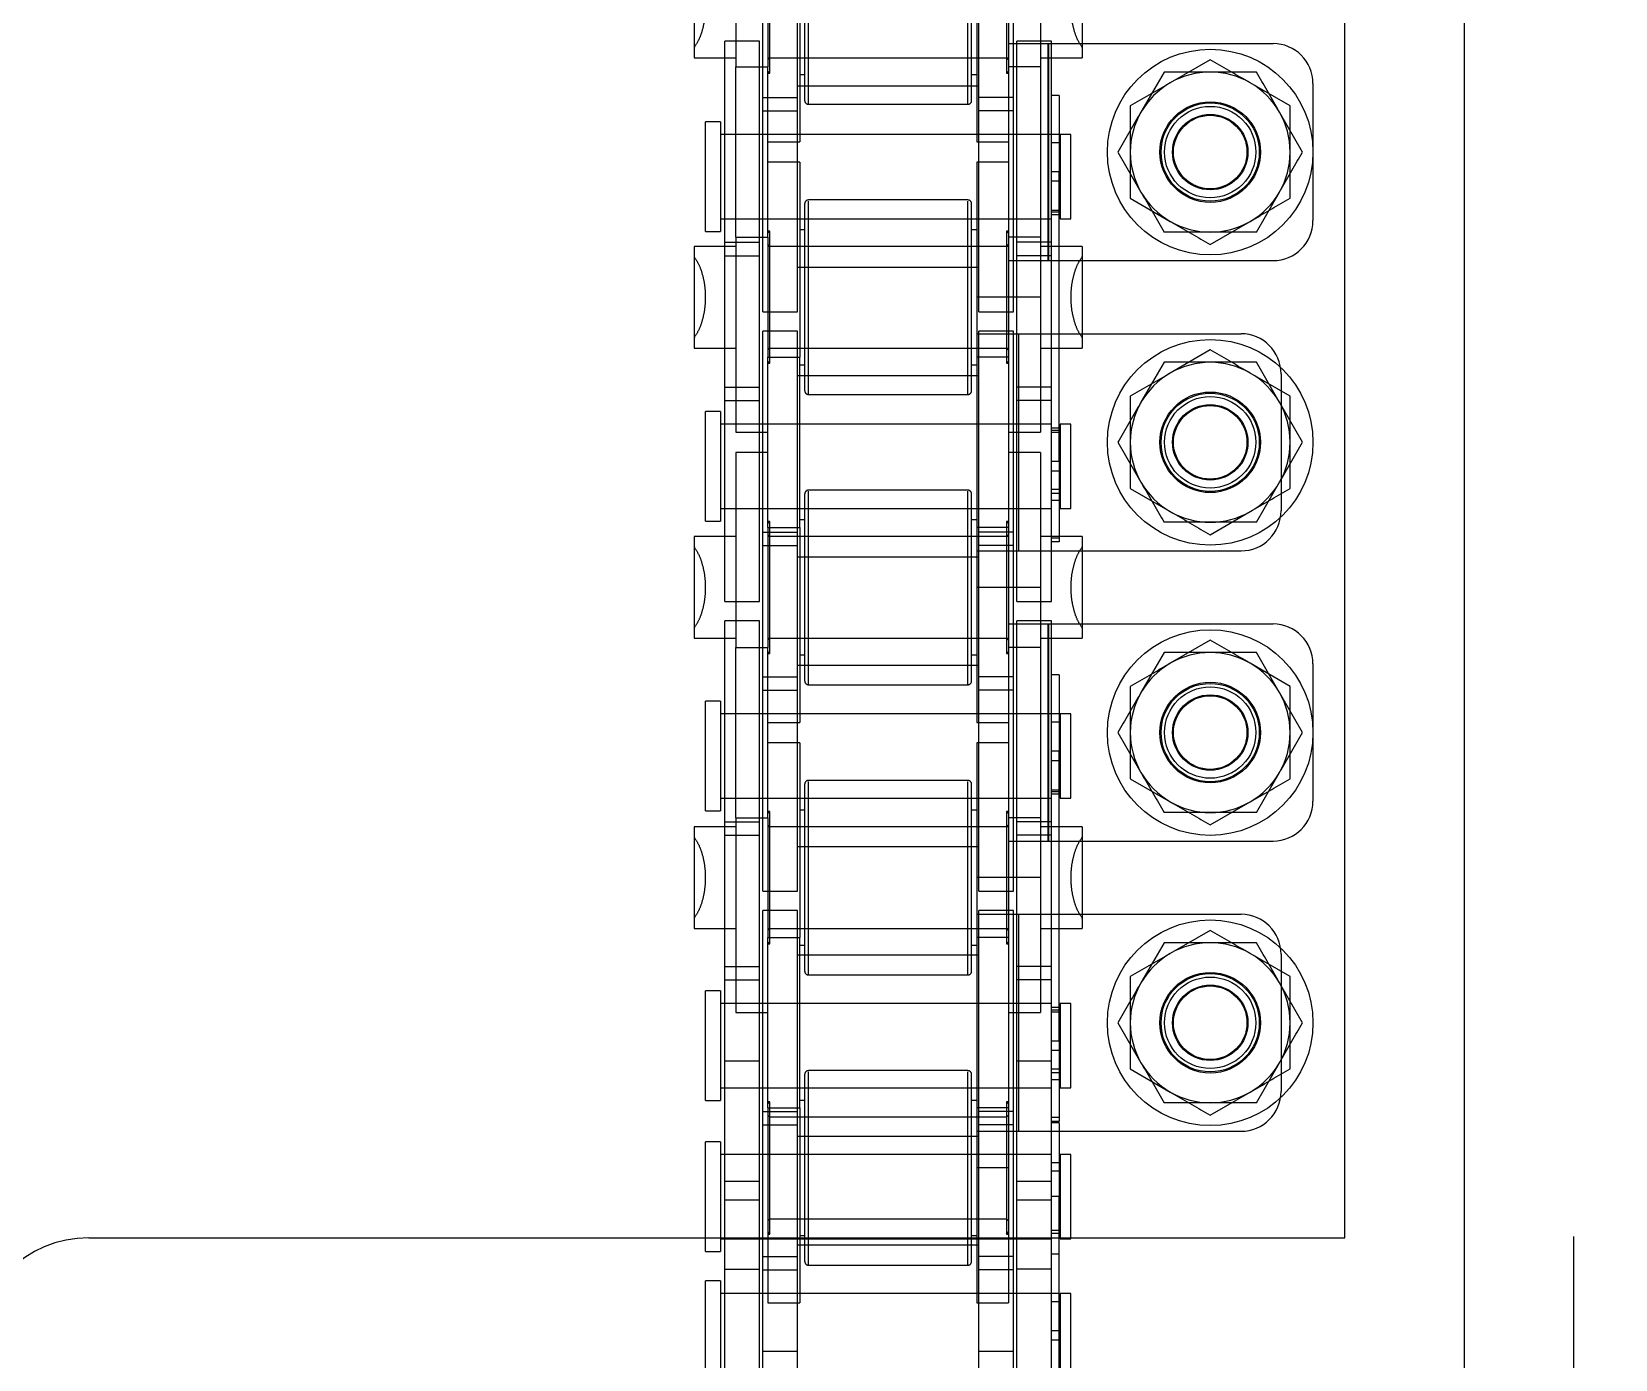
# Model space of a CAD drawing. Header units: metres. Extents: x 0 to 63075, y 0 to 44550.
# Drawn here: x 14112 to 14181.3, y 31046.9 to 31105 of the extents above; entities that cross this region are included whole.
import ezdxf

# ---------------------------------------------------------------- set-up
doc = ezdxf.new("R2010")
doc.units = ezdxf.units.M
doc.header["$LTSCALE"] = 75
doc.linetypes.add('HIDDEN2', pattern=[4.7625, 3.175, -1.5875])
for name, color, linetype in [('SDM', 7, 'Continuous'), ('SL1', 8, 'Continuous'), ('SL4', 4, 'Continuous'), ('ST1', 7, 'HIDDEN2')]:
    doc.layers.add(name, color=color, linetype=linetype)

# ---------------------------------------------------------------- blocks, each defined once
blk = doc.blocks.new('A$C52ce5e24')
at = {"layer": 'SL1'}
for radius, start, end in [(1221.5, 124.209852, 67.294357), (1158, 126.374154, 69.370009), (1150, 126.668292, 69.219881)]:
    blk.add_arc((6551.95, 10099.982), radius, start, end, dxfattribs=at)
blk = doc.blocks.new('A$Cb6dca9d5')
at = {"layer": 'SL4'}
blk.add_line((328.24, 3669.713), (328.24, 4459.475), dxfattribs=at)
at = {"layer": 'ST1'}
for p, q in [((333.003, 4669.713), (333.003, 3669.713)), ((328.24, 3669.713), (328.24, 4459.475)), ((323, 4312.468), (323, 4420.188)), ((296.325, 4372.233), (296.325, 4363.706)), ((299.35, 4362.227), (299.35, 4370.427)), ((299.505, 4362.073), (299.505, 4370.535)), ((306.495, 4362.073), (306.495, 4370.535)), ((306.65, 4362.227), (306.65, 4370.427)), ((297.725, 4368.949), (297.725, 4363.706)), ((297.814, 4363.435), (297.814, 4369.22)), ((299.125, 4368.949), (299.125, 4360.423)), ((308.186, 4369.22), (308.186, 4363.435)), ((297.515, 4362.369), (297.515, 4368.708)), ((299.035, 4362.369), (299.035, 4368.708)), ((306.965, 4362.369), (306.965, 4368.708)), ((308.485, 4362.369), (308.485, 4368.708)), ((294.5, 4368.108), (294.5, 4364.548)), ((311.5, 4368.108), (311.5, 4364.548)), ((306.875, 4366.328), (306.875, 4360.423)), ((308.275, 4366.328), (308.275, 4364.728)), ((309.675, 4366.328), (309.675, 4364.728)), ((295.843, 4356.03), (295.843, 4364.827)), ((297.363, 4364.827), (295.843, 4364.827)), ((297.363, 4356.03), (297.363, 4364.827)), ((308.637, 4356.03), (308.637, 4364.827)), ((310.157, 4364.827), (308.637, 4364.827)), ((310.157, 4356.03), (310.157, 4364.827)), ((294.5, 4364.548), (294.5, 4364.103)), ((294.5, 4364.103), (296.325, 4364.103)), ((297.725, 4364.103), (308.275, 4364.103)), ((297.725, 4364.014), (297.814, 4364.103)), ((297.814, 4364.103), (308.186, 4364.103)), ((308.186, 4364.103), (308.275, 4364.014)), ((308.275, 4364.728), (308.275, 4355.228)), ((308.275, 4364.728), (310.025, 4364.728)), ((309.675, 4364.728), (309.675, 4355.228)), ((309.675, 4364.103), (311.5, 4364.103)), ((309.988, 4364.728), (309.988, 4355.228)), ((310.025, 4364.728), (310.025, 4355.228)), ((310.025, 4364.728), (319.85, 4364.728)), ((311.5, 4364.548), (311.5, 4364.103)), ((296.325, 4363.706), (297.725, 4363.706)), ((296.325, 4363.706), (297.725, 4363.706)), ((296.325, 4356.249), (296.325, 4363.706)), ((297.725, 4356.249), (297.725, 4363.706)), ((297.725, 4363.524), (297.814, 4363.435)), ((297.725, 4363.435), (297.814, 4363.435)), ((299.125, 4363.373), (299.35, 4363.373)), ((306.65, 4363.373), (306.875, 4363.373)), ((308.186, 4363.435), (308.275, 4363.524)), ((308.186, 4363.435), (308.275, 4363.435)), ((309.675, 4363.706), (308.275, 4363.706)), ((315.079, 4363.478), (314.069, 4361.728)), ((317.1, 4364.019), (315.35, 4363.009)), ((306.965, 4362.867), (299.035, 4362.867)), ((320.6, 4361.998), (318.85, 4363.009)), ((321.6, 4362.978), (321.6, 4356.978)), ((297.515, 4362.369), (299.035, 4362.369)), ((297.515, 4352.987), (297.515, 4362.369)), ((299.035, 4352.987), (299.035, 4362.369)), ((299.505, 4362.073), (306.495, 4362.073)), ((308.485, 4362.369), (306.965, 4362.369)), ((306.965, 4352.987), (306.965, 4362.369)), ((308.485, 4352.987), (308.485, 4362.369)), ((310.489, 4362.459), (310.157, 4362.459)), ((310.489, 4362.459), (310.489, 4359.115)), ((295, 4356.509), (295, 4361.306)), ((295.659, 4361.306), (295, 4361.306)), ((295.659, 4361.306), (295.659, 4356.513)), ((297.515, 4361.785), (299.035, 4361.785)), ((308.485, 4361.785), (306.965, 4361.785)), ((321.141, 4359.978), (320.131, 4361.728)), ((310.157, 4360.752), (295.659, 4360.752)), ((297.363, 4360.752), (295.843, 4360.752)), ((299.035, 4360.752), (297.515, 4360.752)), ((306.965, 4360.752), (299.035, 4360.752)), ((308.485, 4360.752), (306.965, 4360.752)), ((310.489, 4360.752), (308.637, 4360.752)), ((310.526, 4360.752), (310.526, 4357.062)), ((311, 4360.752), (310.526, 4360.752)), ((311, 4357.062), (311, 4360.752)), ((297.725, 4360.423), (299.125, 4360.423)), ((306.875, 4360.423), (308.275, 4360.423)), ((310.526, 4360.383), (310.157, 4360.383)), ((313.059, 4359.978), (314.069, 4358.228)), ((299.125, 4359.533), (297.725, 4359.533)), ((299.125, 4359.533), (299.125, 4351.006)), ((306.875, 4359.533), (306.875, 4353.628)), ((308.275, 4359.533), (306.875, 4359.533)), ((310.489, 4359.115), (310.157, 4359.115)), ((310.489, 4358.699), (310.157, 4358.699)), ((310.489, 4346.437), (310.489, 4359.115)), ((306.495, 4357.883), (299.505, 4357.883)), ((299.505, 4349.373), (299.505, 4357.835)), ((306.495, 4349.373), (306.495, 4357.835)), ((313.6, 4357.957), (315.35, 4356.946)), ((319.121, 4356.478), (320.131, 4358.228)), ((299.35, 4349.528), (299.35, 4357.727)), ((306.65, 4349.528), (306.65, 4357.727)), ((310.157, 4357.431), (310.526, 4357.431)), ((310.489, 4357.343), (310.157, 4357.343)), ((310.489, 4357.239), (310.157, 4357.239)), ((295, 4356.509), (295.659, 4356.509)), ((295.659, 4357.062), (310.157, 4357.062)), ((295.659, 4356.513), (295.659, 4356.509)), ((295.843, 4357.062), (297.363, 4357.062)), ((297.515, 4357.062), (299.035, 4357.062)), ((297.814, 4356.52), (297.725, 4356.431)), ((297.814, 4356.52), (297.725, 4356.52)), ((297.814, 4350.735), (297.814, 4356.52)), ((299.035, 4357.062), (306.965, 4357.062)), ((299.35, 4356.582), (299.125, 4356.582)), ((306.875, 4356.582), (306.65, 4356.582)), ((306.965, 4357.062), (308.485, 4357.062)), ((308.186, 4356.52), (308.186, 4350.735)), ((308.275, 4356.431), (308.186, 4356.52)), ((308.275, 4356.52), (308.186, 4356.52)), ((308.637, 4357.062), (310.157, 4357.062)), ((310.526, 4357.062), (311, 4357.062)), ((317.1, 4355.936), (318.85, 4356.946)), ((294.5, 4355.853), (294.5, 4355.408)), ((296.325, 4355.853), (294.5, 4355.853)), ((295.843, 4356.03), (297.363, 4356.03)), ((295.843, 4349.691), (295.843, 4356.03)), ((296.325, 4356.249), (297.725, 4356.249)), ((296.325, 4356.249), (297.725, 4356.249)), ((296.325, 4356.249), (296.325, 4347.723)), ((297.363, 4349.691), (297.363, 4356.03)), ((297.725, 4356.249), (297.725, 4351.006)), ((297.814, 4355.853), (297.725, 4355.942)), ((308.275, 4355.853), (297.725, 4355.853)), ((308.186, 4355.853), (297.814, 4355.853)), ((308.275, 4355.942), (308.186, 4355.853)), ((309.675, 4356.249), (308.275, 4356.249)), ((310.157, 4356.03), (308.637, 4356.03)), ((308.637, 4349.691), (308.637, 4356.03)), ((311.5, 4355.853), (309.675, 4355.853)), ((310.157, 4349.691), (310.157, 4356.03)), ((311.5, 4355.853), (311.5, 4355.408)), ((294.5, 4355.408), (294.5, 4351.848)), ((295.843, 4355.445), (297.363, 4355.445)), ((308.275, 4355.228), (310.025, 4355.228)), ((308.275, 4355.228), (308.275, 4353.628)), ((310.157, 4355.445), (308.637, 4355.445)), ((309.675, 4355.228), (309.675, 4353.628)), ((310.025, 4355.228), (319.85, 4355.228)), ((311.5, 4355.408), (311.5, 4351.848)), ((299.035, 4354.947), (306.965, 4354.947)), ((297.515, 4352.987), (299.035, 4352.987)), ((308.275, 4353.628), (306.875, 4353.628)), ((306.875, 4353.628), (306.875, 4352.028)), ((306.965, 4352.987), (308.485, 4352.987)), ((309.675, 4353.628), (308.275, 4353.628)), ((308.275, 4353.628), (308.275, 4352.028)), ((309.675, 4353.628), (309.675, 4347.723)), ((294.5, 4351.848), (294.5, 4351.403)), ((297.515, 4343.351), (297.515, 4352.149)), ((299.035, 4352.149), (297.515, 4352.149)), ((299.035, 4343.351), (299.035, 4352.149)), ((306.875, 4352.028), (306.875, 4342.528)), ((306.875, 4352.028), (308.625, 4352.028)), ((306.965, 4343.351), (306.965, 4352.149)), ((308.485, 4352.149), (306.965, 4352.149)), ((308.275, 4352.028), (308.275, 4342.528)), ((308.485, 4343.351), (308.485, 4352.149)), ((308.625, 4352.028), (308.625, 4342.528)), ((308.625, 4352.028), (318.45, 4352.028)), ((308.713, 4352.028), (308.713, 4342.528)), ((311.5, 4351.848), (311.5, 4351.403)), ((294.5, 4351.403), (296.325, 4351.403)), ((297.725, 4351.403), (308.275, 4351.403)), ((297.725, 4351.314), (297.814, 4351.403)), ((297.725, 4351.006), (299.125, 4351.006)), ((297.725, 4351.006), (299.125, 4351.006)), ((297.725, 4343.549), (297.725, 4351.006)), ((297.814, 4351.403), (308.186, 4351.403)), ((299.125, 4343.549), (299.125, 4351.006)), ((308.275, 4351.006), (306.875, 4351.006)), ((308.186, 4351.403), (308.275, 4351.314)), ((309.675, 4351.403), (311.5, 4351.403)), ((317.1, 4351.319), (315.35, 4350.309)), ((297.725, 4350.824), (297.814, 4350.735)), ((297.725, 4350.735), (297.814, 4350.735)), ((299.125, 4350.673), (299.35, 4350.673)), ((306.65, 4350.673), (306.875, 4350.673)), ((308.186, 4350.735), (308.275, 4350.824)), ((308.186, 4350.735), (308.275, 4350.735)), ((315.079, 4350.778), (314.069, 4349.028)), ((320.6, 4349.298), (318.85, 4350.309)), ((320.2, 4350.278), (320.2, 4344.278)), ((295.843, 4349.691), (297.363, 4349.691)), ((295.843, 4340.309), (295.843, 4349.691)), ((297.363, 4340.309), (297.363, 4349.691)), ((306.965, 4350.189), (299.035, 4350.189)), ((310.157, 4349.691), (308.637, 4349.691)), ((308.637, 4340.309), (308.637, 4349.691)), ((310.157, 4340.309), (310.157, 4349.691)), ((295.843, 4349.106), (297.363, 4349.106)), ((299.505, 4349.373), (306.495, 4349.373)), ((310.157, 4349.106), (308.637, 4349.106)), ((321.141, 4347.278), (320.131, 4349.028)), ((295, 4343.83), (295, 4348.627)), ((295.659, 4348.627), (295, 4348.627)), ((295.659, 4348.627), (295.659, 4343.834)), ((310.157, 4348.074), (295.659, 4348.074)), ((297.363, 4348.074), (295.843, 4348.074)), ((296.325, 4347.723), (297.725, 4347.723)), ((299.035, 4348.074), (297.515, 4348.074)), ((306.965, 4348.074), (299.035, 4348.074)), ((308.485, 4348.074), (306.965, 4348.074)), ((308.275, 4347.723), (309.675, 4347.723)), ((310.157, 4348.074), (308.637, 4348.074)), ((310.489, 4347.897), (310.157, 4347.897)), ((310.489, 4347.793), (310.157, 4347.793)), ((310.526, 4347.705), (310.157, 4347.705)), ((310.526, 4348.074), (310.526, 4344.384)), ((311, 4348.074), (310.526, 4348.074)), ((311, 4344.384), (311, 4348.074)), ((296.325, 4346.833), (296.325, 4338.306)), ((297.725, 4346.833), (296.325, 4346.833)), ((309.675, 4346.833), (308.275, 4346.833)), ((309.675, 4346.833), (309.675, 4340.928)), ((313.059, 4347.278), (314.069, 4345.528)), ((310.489, 4346.437), (310.157, 4346.437)), ((310.489, 4346.437), (310.489, 4343.09)), ((310.489, 4346.021), (310.157, 4346.021)), ((319.121, 4343.778), (320.131, 4345.528)), ((299.35, 4336.827), (299.35, 4345.027)), ((306.495, 4345.183), (299.505, 4345.183)), ((299.505, 4336.673), (299.505, 4345.135)), ((306.495, 4336.673), (306.495, 4345.135)), ((306.65, 4336.827), (306.65, 4345.027)), ((310.489, 4345.21), (310.157, 4345.21)), ((310.489, 4345.037), (310.157, 4345.037)), ((310.157, 4344.753), (310.526, 4344.753)), ((313.6, 4345.257), (315.35, 4344.246)), ((295.659, 4344.384), (310.157, 4344.384)), ((295.843, 4344.384), (297.363, 4344.384)), ((297.515, 4344.384), (299.035, 4344.384)), ((299.035, 4344.384), (306.965, 4344.384)), ((306.965, 4344.384), (308.485, 4344.384)), ((308.637, 4344.384), (310.157, 4344.384)), ((310.526, 4344.384), (311, 4344.384)), ((317.1, 4343.236), (318.85, 4344.246)), ((295, 4343.83), (295.659, 4343.83)), ((295.659, 4343.834), (295.659, 4343.83)), ((297.515, 4343.351), (299.035, 4343.351)), ((297.515, 4337.012), (297.515, 4343.351)), ((297.814, 4343.82), (297.725, 4343.82)), ((297.814, 4343.82), (297.725, 4343.731)), ((297.725, 4343.549), (297.725, 4338.306)), ((297.725, 4343.549), (299.125, 4343.549)), ((297.725, 4343.549), (299.125, 4343.549)), ((297.725, 4343.549), (297.725, 4338.306)), ((297.814, 4338.035), (297.814, 4343.82)), ((299.035, 4337.012), (299.035, 4343.351)), ((299.35, 4343.882), (299.125, 4343.882)), ((299.125, 4343.549), (299.125, 4335.023)), ((306.875, 4343.882), (306.65, 4343.882)), ((308.275, 4343.549), (306.875, 4343.549)), ((308.485, 4343.351), (306.965, 4343.351)), ((306.965, 4337.012), (306.965, 4343.351)), ((308.186, 4343.82), (308.186, 4338.035)), ((308.275, 4343.82), (308.186, 4343.82)), ((308.275, 4343.731), (308.186, 4343.82)), ((308.485, 4337.012), (308.485, 4343.351)), ((294.5, 4343.153), (294.5, 4342.708)), ((296.325, 4343.153), (294.5, 4343.153)), ((294.5, 4342.708), (294.5, 4339.148)), ((297.515, 4342.767), (299.035, 4342.767)), ((297.814, 4343.153), (297.725, 4343.242)), ((308.275, 4343.153), (297.725, 4343.153)), ((308.186, 4343.153), (297.814, 4343.153)), ((308.485, 4342.767), (306.965, 4342.767)), ((308.275, 4343.242), (308.186, 4343.153)), ((311.5, 4343.153), (309.675, 4343.153)), ((310.489, 4343.09), (310.157, 4343.09)), ((310.489, 4342.917), (310.157, 4342.917)), ((310.489, 4343.09), (310.489, 4342.917)), ((311.5, 4343.153), (311.5, 4342.708)), ((311.5, 4342.708), (311.5, 4339.148)), ((299.035, 4342.269), (306.965, 4342.269)), ((306.875, 4342.528), (308.625, 4342.528)), ((306.875, 4342.528), (306.875, 4340.928)), ((308.275, 4342.528), (308.275, 4340.928)), ((308.625, 4342.528), (318.45, 4342.528)), ((308.275, 4340.928), (306.875, 4340.928)), ((306.875, 4340.928), (306.875, 4335.023)), ((309.675, 4340.928), (308.275, 4340.928)), ((308.275, 4340.928), (308.275, 4339.328)), ((309.675, 4340.928), (309.675, 4339.328)), ((295.843, 4340.309), (297.363, 4340.309)), ((308.637, 4340.309), (310.157, 4340.309)), ((294.5, 4339.148), (294.5, 4338.703)), ((295.843, 4330.673), (295.843, 4339.471)), ((297.363, 4339.471), (295.843, 4339.471)), ((297.363, 4330.673), (297.363, 4339.471)), ((308.275, 4339.328), (308.275, 4329.828)), ((308.275, 4339.328), (310.025, 4339.328)), ((308.637, 4330.673), (308.637, 4339.471)), ((310.157, 4339.471), (308.637, 4339.471)), ((309.675, 4339.328), (309.675, 4329.828)), ((309.988, 4339.328), (309.988, 4329.828)), ((310.025, 4339.328), (310.025, 4329.828)), ((310.025, 4339.328), (319.85, 4339.328)), ((310.157, 4330.673), (310.157, 4339.471)), ((311.5, 4339.148), (311.5, 4338.703)), ((294.5, 4338.703), (296.325, 4338.703)), ((297.725, 4338.703), (308.275, 4338.703)), ((297.725, 4338.614), (297.814, 4338.703)), ((297.814, 4338.703), (308.186, 4338.703)), ((308.186, 4338.703), (308.275, 4338.614)), ((309.675, 4338.703), (311.5, 4338.703)), ((317.1, 4338.619), (315.35, 4337.609)), ((296.325, 4338.306), (297.725, 4338.306)), ((296.325, 4338.306), (297.725, 4338.306)), ((296.325, 4330.849), (296.325, 4338.306)), ((297.725, 4330.849), (297.725, 4338.306)), ((297.725, 4338.124), (297.814, 4338.035)), ((297.725, 4338.035), (297.814, 4338.035)), ((299.125, 4337.973), (299.35, 4337.973)), ((306.65, 4337.973), (306.875, 4337.973)), ((308.186, 4338.035), (308.275, 4338.124)), ((308.186, 4338.035), (308.275, 4338.035)), ((309.675, 4338.306), (308.275, 4338.306)), ((315.079, 4338.078), (314.069, 4336.328)), ((306.965, 4337.511), (299.035, 4337.511)), ((310.489, 4337.103), (310.157, 4337.103)), ((310.489, 4337.103), (310.489, 4333.758)), ((320.6, 4336.598), (318.85, 4337.609)), ((321.6, 4337.578), (321.6, 4331.578)), ((297.515, 4337.012), (299.035, 4337.012)), ((297.515, 4327.631), (297.515, 4337.012)), ((297.515, 4336.428), (299.035, 4336.428)), ((299.035, 4327.631), (299.035, 4337.012)), ((299.505, 4336.673), (306.495, 4336.673)), ((308.485, 4337.012), (306.965, 4337.012)), ((306.965, 4327.631), (306.965, 4337.012)), ((308.485, 4336.428), (306.965, 4336.428)), ((308.485, 4327.631), (308.485, 4337.012)), ((295, 4331.152), (295, 4335.949)), ((295.659, 4335.949), (295, 4335.949)), ((295.659, 4335.949), (295.659, 4331.156)), ((321.141, 4334.578), (320.131, 4336.328)), ((310.157, 4335.396), (295.659, 4335.396)), ((297.363, 4335.396), (295.843, 4335.396)), ((299.035, 4335.396), (297.515, 4335.396)), ((297.725, 4335.023), (299.125, 4335.023)), ((306.965, 4335.396), (299.035, 4335.396)), ((306.875, 4335.023), (308.275, 4335.023)), ((308.485, 4335.396), (306.965, 4335.396)), ((310.489, 4335.396), (308.637, 4335.396)), ((310.526, 4335.027), (310.157, 4335.027)), ((310.526, 4335.396), (310.526, 4331.706)), ((311, 4335.396), (310.526, 4335.396)), ((311, 4331.706), (311, 4335.396)), ((313.059, 4334.578), (314.069, 4332.828)), ((299.125, 4334.133), (297.725, 4334.133)), ((299.125, 4334.133), (299.125, 4325.606)), ((306.875, 4334.133), (306.875, 4328.228)), ((308.275, 4334.133), (306.875, 4334.133)), ((310.489, 4333.758), (310.157, 4333.758)), ((310.489, 4321.08), (310.489, 4333.758)), ((310.489, 4333.343), (310.157, 4333.343)), ((299.35, 4324.128), (299.35, 4332.327)), ((306.495, 4332.483), (299.505, 4332.483)), ((299.505, 4323.973), (299.505, 4332.435)), ((306.495, 4323.973), (306.495, 4332.435)), ((306.65, 4324.128), (306.65, 4332.327)), ((313.6, 4332.557), (315.35, 4331.546)), ((319.121, 4331.078), (320.131, 4332.828)), ((295.659, 4331.706), (310.157, 4331.706)), ((295.843, 4331.706), (297.363, 4331.706)), ((297.515, 4331.706), (299.035, 4331.706)), ((299.035, 4331.706), (306.965, 4331.706)), ((306.965, 4331.706), (308.485, 4331.706)), ((308.637, 4331.706), (310.157, 4331.706)), ((310.157, 4332.075), (310.526, 4332.075)), ((310.489, 4331.986), (310.157, 4331.986)), ((310.489, 4331.883), (310.157, 4331.883)), ((310.526, 4331.706), (311, 4331.706)), ((317.1, 4330.536), (318.85, 4331.546)), ((295, 4331.152), (295.659, 4331.152)), ((295.659, 4331.156), (295.659, 4331.152)), ((296.325, 4330.849), (297.725, 4330.849)), ((296.325, 4330.849), (297.725, 4330.849)), ((296.325, 4330.849), (296.325, 4322.323)), ((297.814, 4331.12), (297.725, 4331.031)), ((297.814, 4331.12), (297.725, 4331.12)), ((297.725, 4330.849), (297.725, 4325.606)), ((297.725, 4330.849), (297.725, 4325.606)), ((297.814, 4325.335), (297.814, 4331.12)), ((299.35, 4331.182), (299.125, 4331.182)), ((306.875, 4331.182), (306.65, 4331.182)), ((308.186, 4331.12), (308.186, 4325.335)), ((308.275, 4331.12), (308.186, 4331.12)), ((308.275, 4331.031), (308.186, 4331.12)), ((309.675, 4330.849), (308.275, 4330.849)), ((294.5, 4330.453), (294.5, 4330.008)), ((296.325, 4330.453), (294.5, 4330.453)), ((295.843, 4330.673), (297.363, 4330.673)), ((295.843, 4324.334), (295.843, 4330.673)), ((297.363, 4324.334), (297.363, 4330.673)), ((297.814, 4330.453), (297.725, 4330.542)), ((308.275, 4330.453), (297.725, 4330.453)), ((308.186, 4330.453), (297.814, 4330.453)), ((308.275, 4330.542), (308.186, 4330.453)), ((310.157, 4330.673), (308.637, 4330.673)), ((308.637, 4324.334), (308.637, 4330.673)), ((311.5, 4330.453), (309.675, 4330.453)), ((310.157, 4324.334), (310.157, 4330.673)), ((311.5, 4330.453), (311.5, 4330.008)), ((294.5, 4330.008), (294.5, 4326.448)), ((295.843, 4330.089), (297.363, 4330.089)), ((299.035, 4329.591), (306.965, 4329.591)), ((308.275, 4329.828), (310.025, 4329.828)), ((308.275, 4329.828), (308.275, 4328.228)), ((310.157, 4330.089), (308.637, 4330.089)), ((309.675, 4329.828), (309.675, 4328.228)), ((310.025, 4329.828), (319.85, 4329.828)), ((311.5, 4330.008), (311.5, 4326.448)), ((308.275, 4328.228), (306.875, 4328.228)), ((306.875, 4328.228), (306.875, 4326.628)), ((309.675, 4328.228), (308.275, 4328.228)), ((308.275, 4328.228), (308.275, 4326.628)), ((309.675, 4328.228), (309.675, 4322.323)), ((297.515, 4327.631), (299.035, 4327.631)), ((306.965, 4327.631), (308.485, 4327.631)), ((297.515, 4317.995), (297.515, 4326.792)), ((299.035, 4326.792), (297.515, 4326.792)), ((299.035, 4317.995), (299.035, 4326.792)), ((306.875, 4326.628), (306.875, 4317.128)), ((306.875, 4326.628), (308.625, 4326.628)), ((306.965, 4317.995), (306.965, 4326.792)), ((308.485, 4326.792), (306.965, 4326.792)), ((308.275, 4326.628), (308.275, 4317.128)), ((308.485, 4317.995), (308.485, 4326.792)), ((308.625, 4326.628), (308.625, 4317.128)), ((308.625, 4326.628), (318.45, 4326.628)), ((308.713, 4326.628), (308.713, 4317.128)), ((294.5, 4326.448), (294.5, 4326.003)), ((294.5, 4326.003), (296.325, 4326.003)), ((297.725, 4326.003), (308.275, 4326.003)), ((297.725, 4325.914), (297.814, 4326.003)), ((297.814, 4326.003), (308.186, 4326.003)), ((308.186, 4326.003), (308.275, 4325.914)), ((309.675, 4326.003), (311.5, 4326.003)), ((311.5, 4326.448), (311.5, 4326.003)), ((297.725, 4325.606), (299.125, 4325.606)), ((297.725, 4325.606), (299.125, 4325.606)), ((297.725, 4318.149), (297.725, 4325.606)), ((297.725, 4325.424), (297.814, 4325.335)), ((297.725, 4325.335), (297.814, 4325.335)), ((299.125, 4318.149), (299.125, 4325.606)), ((299.125, 4325.273), (299.35, 4325.273)), ((306.65, 4325.273), (306.875, 4325.273)), ((308.275, 4325.606), (306.875, 4325.606)), ((308.186, 4325.335), (308.275, 4325.424)), ((308.186, 4325.335), (308.275, 4325.335)), ((315.079, 4325.378), (314.069, 4323.628)), ((317.1, 4325.919), (315.35, 4324.909)), ((306.965, 4324.832), (299.035, 4324.832)), ((320.6, 4323.898), (318.85, 4324.909)), ((320.2, 4324.878), (320.2, 4318.878)), ((295.843, 4320.195), (295.843, 4324.334)), ((295.843, 4324.334), (297.363, 4324.334)), ((297.363, 4320.195), (297.363, 4324.334)), ((299.505, 4323.973), (306.495, 4323.973)), ((310.157, 4324.334), (308.637, 4324.334)), ((308.637, 4320.195), (308.637, 4324.334)), ((310.157, 4320.195), (310.157, 4324.334)), ((295, 4318.474), (295, 4323.271)), ((295.659, 4323.271), (295, 4323.271)), ((295.659, 4323.271), (295.659, 4318.478)), ((295.843, 4323.75), (297.363, 4323.75)), ((310.157, 4323.75), (308.637, 4323.75)), ((321.141, 4321.878), (320.131, 4323.628)), ((310.157, 4322.717), (295.659, 4322.717)), ((297.363, 4322.717), (295.843, 4322.717)), ((299.035, 4322.717), (297.515, 4322.717)), ((306.965, 4322.717), (299.035, 4322.717)), ((308.485, 4322.717), (306.965, 4322.717)), ((310.157, 4322.717), (308.637, 4322.717)), ((310.489, 4322.54), (310.157, 4322.54)), ((310.526, 4322.717), (310.526, 4319.027)), ((311, 4322.717), (310.526, 4322.717)), ((311, 4319.027), (311, 4322.717)), ((296.325, 4322.323), (297.725, 4322.323)), ((308.275, 4322.323), (309.675, 4322.323)), ((310.489, 4322.437), (310.157, 4322.437)), ((310.526, 4322.348), (310.157, 4322.348)), ((313.059, 4321.878), (314.069, 4320.128)), ((310.489, 4321.08), (310.157, 4321.08)), ((310.489, 4321.08), (310.489, 4317.733)), ((310.489, 4320.665), (310.157, 4320.665)), ((295.843, 4311.1), (295.843, 4320.195)), ((297.363, 4320.195), (295.843, 4320.195)), ((297.363, 4311.1), (297.363, 4320.195)), ((306.495, 4319.783), (299.505, 4319.783)), ((299.505, 4311.273), (299.505, 4319.735)), ((306.495, 4311.273), (306.495, 4319.735)), ((308.637, 4311.1), (308.637, 4320.195)), ((310.157, 4320.195), (308.637, 4320.195)), ((310.157, 4311.1), (310.157, 4320.195)), ((310.489, 4319.854), (310.157, 4319.854)), ((313.6, 4319.857), (315.35, 4318.846)), ((319.121, 4318.378), (320.131, 4320.128)), ((295.659, 4319.027), (310.157, 4319.027)), ((295.843, 4319.027), (297.363, 4319.027)), ((297.515, 4319.027), (299.035, 4319.027)), ((299.035, 4319.027), (306.965, 4319.027)), ((299.35, 4311.427), (299.35, 4319.627)), ((306.65, 4311.427), (306.65, 4319.627)), ((306.965, 4319.027), (308.485, 4319.027)), ((308.637, 4319.027), (310.157, 4319.027)), ((310.489, 4319.681), (310.157, 4319.681)), ((310.157, 4319.396), (310.526, 4319.396)), ((310.526, 4319.027), (311, 4319.027)), ((295, 4318.474), (295.659, 4318.474)), ((295.659, 4318.478), (295.659, 4318.474)), ((297.814, 4318.42), (297.725, 4318.331)), ((297.814, 4318.42), (297.725, 4318.42)), ((297.814, 4312.635), (297.814, 4318.42)), ((299.35, 4318.482), (299.125, 4318.482)), ((306.875, 4318.482), (306.65, 4318.482)), ((308.186, 4318.42), (308.186, 4312.635)), ((308.275, 4318.42), (308.186, 4318.42)), ((308.275, 4318.331), (308.186, 4318.42)), ((317.1, 4317.836), (318.85, 4318.846)), ((297.515, 4317.995), (299.035, 4317.995)), ((297.515, 4311.656), (297.515, 4317.995)), ((297.725, 4318.149), (299.125, 4318.149)), ((297.725, 4318.149), (297.725, 4309.623)), ((297.725, 4318.149), (299.125, 4318.149)), ((297.814, 4317.753), (297.725, 4317.842)), ((308.186, 4317.753), (297.814, 4317.753)), ((299.035, 4311.656), (299.035, 4317.995)), ((299.125, 4318.149), (299.125, 4309.623)), ((308.275, 4318.149), (306.875, 4318.149)), ((308.485, 4317.995), (306.965, 4317.995)), ((306.965, 4311.656), (306.965, 4317.995)), ((308.275, 4317.842), (308.186, 4317.753)), ((308.485, 4311.656), (308.485, 4317.995)), ((310.489, 4317.733), (310.157, 4317.733)), ((310.489, 4317.733), (310.489, 4317.561)), ((297.515, 4317.411), (299.035, 4317.411)), ((306.875, 4317.128), (308.625, 4317.128)), ((306.875, 4317.128), (306.875, 4315.528)), ((308.485, 4317.411), (306.965, 4317.411)), ((308.275, 4317.128), (308.275, 4315.528)), ((308.625, 4317.128), (318.45, 4317.128)), ((310.489, 4317.561), (310.157, 4317.561)), ((310.489, 4317.505), (310.157, 4317.505)), ((310.489, 4317.505), (310.489, 4314.275)), ((295, 4311.876), (295, 4316.673)), ((295.659, 4316.673), (295, 4316.673)), ((295.659, 4316.673), (295.659, 4311.876)), ((299.035, 4316.912), (306.965, 4316.912)), ((310.157, 4316.12), (295.659, 4316.12)), ((297.363, 4316.12), (295.843, 4316.12)), ((310.157, 4316.12), (308.637, 4316.12)), ((310.526, 4315.751), (310.157, 4315.751)), ((310.526, 4316.12), (310.526, 4312.43)), ((311, 4316.12), (310.526, 4316.12)), ((311, 4312.43), (311, 4316.12)), ((295.843, 4314.952), (297.363, 4314.952)), ((308.275, 4315.528), (306.875, 4315.528)), ((306.875, 4315.528), (306.875, 4309.623)), ((308.275, 4315.528), (308.275, 4309.623)), ((308.637, 4314.952), (310.157, 4314.952)), ((310.489, 4315.382), (310.157, 4315.382)), ((310.489, 4314.275), (310.157, 4314.275)), ((310.489, 4301.575), (310.489, 4314.275)), ((297.363, 4314.114), (295.843, 4314.114)), ((310.157, 4314.114), (308.637, 4314.114)), ((297.725, 4313.214), (297.814, 4313.303)), ((297.814, 4313.303), (308.186, 4313.303)), ((308.186, 4313.303), (308.275, 4313.214)), ((310.157, 4312.799), (310.526, 4312.799)), ((268, 4312.468), (323, 4312.468)), ((295.659, 4312.43), (310.157, 4312.43)), ((295.843, 4312.43), (297.363, 4312.43)), ((297.725, 4312.724), (297.814, 4312.635)), ((297.725, 4312.635), (297.814, 4312.635)), ((306.965, 4312.154), (299.035, 4312.154)), ((299.125, 4312.573), (299.35, 4312.573)), ((306.65, 4312.573), (306.875, 4312.573)), ((308.186, 4312.635), (308.275, 4312.724)), ((308.186, 4312.635), (308.275, 4312.635)), ((308.637, 4312.43), (310.157, 4312.43)), ((310.489, 4312.656), (310.157, 4312.656)), ((310.526, 4312.43), (311, 4312.43)), ((295, 4311.876), (295.659, 4311.876)), ((297.515, 4307.495), (297.515, 4311.656)), ((297.515, 4311.656), (299.035, 4311.656)), ((299.035, 4307.495), (299.035, 4311.656)), ((308.485, 4311.656), (306.965, 4311.656)), ((306.965, 4307.495), (306.965, 4311.656)), ((308.485, 4307.495), (308.485, 4311.656)), ((310.489, 4311.746), (310.157, 4311.746)), ((295.843, 4311.1), (297.363, 4311.1)), ((295.843, 4304.75), (295.843, 4311.1)), ((297.363, 4304.75), (297.363, 4311.1)), ((297.515, 4311.072), (299.035, 4311.072)), ((299.505, 4311.273), (306.495, 4311.273)), ((308.485, 4311.072), (306.965, 4311.072)), ((310.157, 4311.1), (308.637, 4311.1)), ((308.637, 4304.75), (308.637, 4311.1)), ((310.157, 4304.75), (310.157, 4311.1)), ((295, 4305.796), (295, 4310.593)), ((295.659, 4310.593), (295, 4310.593)), ((295.659, 4310.593), (295.659, 4305.8)), ((310.157, 4310.039), (295.659, 4310.039)), ((297.363, 4310.039), (295.843, 4310.039)), ((299.035, 4310.039), (297.515, 4310.039)), ((306.965, 4310.039), (299.035, 4310.039)), ((308.485, 4310.039), (306.965, 4310.039)), ((310.489, 4310.039), (308.637, 4310.039)), ((310.526, 4310.039), (310.526, 4306.349)), ((311, 4310.039), (310.526, 4310.039)), ((311, 4306.349), (311, 4310.039)), ((297.725, 4309.623), (299.125, 4309.623)), ((306.875, 4309.623), (308.275, 4309.623)), ((310.526, 4309.67), (310.157, 4309.67)), ((310.489, 4308.402), (310.157, 4308.402)), ((310.489, 4307.986), (310.157, 4307.986)), ((297.515, 4298.4), (297.515, 4307.495)), ((299.035, 4307.495), (297.515, 4307.495)), ((299.035, 4298.4), (299.035, 4307.495)), ((306.965, 4298.4), (306.965, 4307.495)), ((308.485, 4307.495), (306.965, 4307.495)), ((308.485, 4298.4), (308.485, 4307.495))]:
    blk.add_line(p, q, dxfattribs=at)
for centre, radius in [((317.1, 4359.978), 4.5), ((317.1, 4359.978), 2.2), ((317.1, 4359.978), 2.15), ((317.1, 4359.978), 2), ((317.1, 4359.978), 1.65), ((317.1, 4359.978), 1.61), ((317.1, 4347.278), 4.5), ((317.1, 4347.278), 2.2), ((317.1, 4347.278), 2.15), ((317.1, 4347.278), 2), ((317.1, 4347.278), 1.65), ((317.1, 4347.278), 1.61), ((317.1, 4334.578), 4.5), ((317.1, 4334.578), 2.2), ((317.1, 4334.578), 2.15), ((317.1, 4334.578), 2), ((317.1, 4334.578), 1.65), ((317.1, 4334.578), 1.61), ((317.1, 4321.878), 4.5), ((317.1, 4321.878), 2.2), ((317.1, 4321.878), 2.15), ((317.1, 4321.878), 2), ((317.1, 4321.878), 1.65), ((317.1, 4321.878), 1.61)]:
    blk.add_circle(centre, radius, dxfattribs=at)
for centre, radius, start, end in [((319.85, 4362.978), 1.75, 0, 90), ((317.1, 4359.978), 3.5, 60, 120), ((317.1, 4359.978), 3.5, 120, 180), ((317.1, 4359.978), 3.5, 0, 60), ((299.505, 4362.227), 0.155, 180.00001, 270), ((306.495, 4362.227), 0.155, 270, 359.99999), ((317.1, 4359.978), 3.5, 180, 240), ((317.1, 4359.978), 3.5, 300, 0), ((299.505, 4357.727), 0.155, 90, 180), ((306.495, 4357.727), 0.155, 0, 90), ((317.1, 4359.978), 3.5, 240, 300), ((319.85, 4356.978), 1.75, 270, 0), ((318.45, 4350.278), 1.75, 0, 90), ((317.1, 4347.278), 3.5, 120, 180), ((317.1, 4347.278), 3.5, 60, 120), ((317.1, 4347.278), 3.5, 0, 60), ((299.505, 4349.528), 0.155, 180, 270), ((306.495, 4349.528), 0.155, 270, 0), ((317.1, 4347.278), 3.5, 180, 240), ((317.1, 4347.278), 3.5, 300, 0), ((299.505, 4345.027), 0.155, 90, 179.99999), ((306.495, 4345.027), 0.155, 0.00001, 90), ((317.1, 4347.278), 3.5, 240, 300), ((318.45, 4344.278), 1.75, 270, 0), ((319.85, 4337.578), 1.75, 0, 90), ((317.1, 4334.578), 3.5, 60, 120), ((317.1, 4334.578), 3.5, 120, 180), ((317.1, 4334.578), 3.5, 0, 60), ((299.505, 4336.827), 0.155, 180.00001, 270), ((306.495, 4336.827), 0.155, 270, 359.99999), ((317.1, 4334.578), 3.5, 180, 240), ((317.1, 4334.578), 3.5, 300, 0), ((299.505, 4332.327), 0.155, 90, 180), ((306.495, 4332.327), 0.155, 0, 90), ((317.1, 4334.578), 3.5, 240, 300), ((319.85, 4331.578), 1.75, 270, 0), ((318.45, 4324.878), 1.75, 0, 90), ((317.1, 4321.878), 3.5, 60, 120), ((317.1, 4321.878), 3.5, 120, 180), ((317.1, 4321.878), 3.5, 0, 60), ((299.505, 4324.128), 0.155, 180, 270), ((306.495, 4324.128), 0.155, 270, 0), ((317.1, 4321.878), 3.5, 180, 240), ((317.1, 4321.878), 3.5, 300, 0), ((299.505, 4319.627), 0.155, 90, 179.99999), ((306.495, 4319.627), 0.155, 0.00001, 90), ((317.1, 4321.878), 3.5, 240, 300), ((318.45, 4318.878), 1.75, 270, 0), ((268, 4307.468), 5, 90, 180), ((299.505, 4311.427), 0.155, 180.00001, 270), ((306.495, 4311.427), 0.155, 270, 359.99999)]:
    blk.add_arc(centre, radius, start, end, dxfattribs=at)
for points, knots in [([(294.5, 4368.108), (294.572, 4367.996), (294.714, 4367.777), (294.871, 4367.337), (294.971, 4366.848), (295.004, 4366.328), (294.971, 4365.807), (294.871, 4365.318), (294.714, 4364.878), (294.572, 4364.659), (294.5, 4364.548)], [0, 0, 0, 0, 0.130043, 0.255982, 0.379107, 0.5, 0.620893, 0.744018, 0.869957, 1, 1, 1, 1]), ([(311.5, 4364.548), (311.428, 4364.659), (311.286, 4364.878), (311.129, 4365.318), (311.029, 4365.807), (310.996, 4366.328), (311.029, 4366.848), (311.129, 4367.337), (311.286, 4367.777), (311.428, 4367.996), (311.5, 4368.108)], [0, 0, 0, 0, 0.130043, 0.255982, 0.379107, 0.5, 0.620893, 0.744018, 0.869957, 1, 1, 1, 1]), ([(317.1, 4363.478), (316.916, 4363.478), (316.232, 4363.478), (315.566, 4363.478), (315.079, 4363.478)], [0, 0, 0, 0, 0.268634, 1, 1, 1, 1]), ([(318.85, 4363.009), (318.809, 4363.033), (318.218, 4363.374), (317.638, 4363.708), (317.1, 4364.019)], [0, 0, 0, 0, 0.070174, 1, 1, 1, 1]), ([(319.121, 4363.478), (318.951, 4363.478), (318.292, 4363.478), (317.608, 4363.478), (317.1, 4363.478)], [0, 0, 0, 0, 0.257551, 1, 1, 1, 1]), ([(320.131, 4361.728), (320.107, 4361.769), (319.766, 4362.36), (319.432, 4362.939), (319.121, 4363.478)], [0, 0, 0, 0, 0.070174, 1, 1, 1, 1]), ([(315.35, 4363.009), (315.309, 4362.985), (314.718, 4362.643), (314.138, 4362.309), (313.6, 4361.998)], [0, 0, 0, 0, 0.070174, 1, 1, 1, 1]), ([(313.6, 4361.998), (313.6, 4361.868), (313.6, 4361.21), (313.6, 4360.526), (313.6, 4359.978)], [0, 0, 0, 0, 0.198275, 1, 1, 1, 1]), ([(320.6, 4359.978), (320.6, 4360.526), (320.6, 4361.21), (320.6, 4361.868), (320.6, 4361.998)], [0, 0, 0, 0, 0.801725, 1, 1, 1, 1]), ([(314.069, 4361.728), (314.045, 4361.686), (313.704, 4361.095), (313.369, 4360.516), (313.059, 4359.978)], [0, 0, 0, 0, 0.070174, 1, 1, 1, 1]), ([(313.6, 4359.978), (313.6, 4359.826), (313.6, 4359.142), (313.6, 4358.475), (313.6, 4357.957)], [0, 0, 0, 0, 0.221869, 1, 1, 1, 1]), ([(320.131, 4358.228), (320.155, 4358.269), (320.496, 4358.86), (320.831, 4359.439), (321.141, 4359.978)], [0, 0, 0, 0, 0.070174, 1, 1, 1, 1]), ([(320.6, 4357.957), (320.6, 4358.475), (320.6, 4359.142), (320.6, 4359.826), (320.6, 4359.978)], [0, 0, 0, 0, 0.778131, 1, 1, 1, 1]), ([(314.069, 4358.228), (314.093, 4358.186), (314.434, 4357.595), (314.768, 4357.016), (315.079, 4356.478)], [0, 0, 0, 0, 0.070174, 1, 1, 1, 1]), ([(318.85, 4356.946), (318.891, 4356.97), (319.482, 4357.312), (320.062, 4357.646), (320.6, 4357.957)], [0, 0, 0, 0, 0.070174, 1, 1, 1, 1]), ([(317.1, 4356.478), (316.916, 4356.478), (316.232, 4356.478), (315.566, 4356.478), (315.079, 4356.478)], [0, 0, 0, 0, 0.268634, 1, 1, 1, 1]), ([(315.35, 4356.946), (315.391, 4356.922), (315.982, 4356.581), (316.562, 4356.247), (317.1, 4355.936)], [0, 0, 0, 0, 0.070174, 1, 1, 1, 1]), ([(319.121, 4356.478), (318.951, 4356.478), (318.292, 4356.478), (317.608, 4356.478), (317.1, 4356.478)], [0, 0, 0, 0, 0.257551, 1, 1, 1, 1]), ([(294.5, 4355.408), (294.572, 4355.296), (294.714, 4355.077), (294.871, 4354.637), (294.971, 4354.148), (295.004, 4353.628), (294.971, 4353.107), (294.871, 4352.618), (294.714, 4352.178), (294.572, 4351.959), (294.5, 4351.848)], [0, 0, 0, 0, 0.130043, 0.255982, 0.379107, 0.5, 0.620893, 0.744018, 0.869957, 1, 1, 1, 1]), ([(311.5, 4351.848), (311.428, 4351.959), (311.286, 4352.178), (311.129, 4352.618), (311.029, 4353.107), (310.996, 4353.628), (311.029, 4354.148), (311.129, 4354.637), (311.286, 4355.077), (311.428, 4355.296), (311.5, 4355.408)], [0, 0, 0, 0, 0.130043, 0.255982, 0.379107, 0.5, 0.620893, 0.744018, 0.869957, 1, 1, 1, 1]), ([(318.85, 4350.309), (318.809, 4350.333), (318.218, 4350.674), (317.638, 4351.008), (317.1, 4351.319)], [0, 0, 0, 0, 0.070174, 1, 1, 1, 1]), ([(315.35, 4350.309), (315.309, 4350.285), (314.718, 4349.943), (314.138, 4349.609), (313.6, 4349.298)], [0, 0, 0, 0, 0.070174, 1, 1, 1, 1]), ([(317.1, 4350.778), (316.916, 4350.778), (316.232, 4350.778), (315.566, 4350.778), (315.079, 4350.778)], [0, 0, 0, 0, 0.268634, 1, 1, 1, 1]), ([(319.121, 4350.778), (318.951, 4350.778), (318.292, 4350.778), (317.608, 4350.778), (317.1, 4350.778)], [0, 0, 0, 0, 0.257551, 1, 1, 1, 1]), ([(320.131, 4349.028), (320.107, 4349.069), (319.766, 4349.66), (319.432, 4350.239), (319.121, 4350.778)], [0, 0, 0, 0, 0.070174, 1, 1, 1, 1]), ([(314.069, 4349.028), (314.045, 4348.986), (313.704, 4348.395), (313.369, 4347.816), (313.059, 4347.278)], [0, 0, 0, 0, 0.070174, 1, 1, 1, 1]), ([(313.6, 4349.298), (313.6, 4349.168), (313.6, 4348.51), (313.6, 4347.826), (313.6, 4347.278)], [0, 0, 0, 0, 0.198275, 1, 1, 1, 1]), ([(320.6, 4347.278), (320.6, 4347.826), (320.6, 4348.51), (320.6, 4349.168), (320.6, 4349.298)], [0, 0, 0, 0, 0.801725, 1, 1, 1, 1]), ([(313.6, 4347.278), (313.6, 4347.126), (313.6, 4346.442), (313.6, 4345.775), (313.6, 4345.257)], [0, 0, 0, 0, 0.221869, 1, 1, 1, 1]), ([(320.131, 4345.528), (320.155, 4345.569), (320.496, 4346.16), (320.831, 4346.739), (321.141, 4347.278)], [0, 0, 0, 0, 0.070174, 1, 1, 1, 1]), ([(320.6, 4345.257), (320.6, 4345.775), (320.6, 4346.442), (320.6, 4347.126), (320.6, 4347.278)], [0, 0, 0, 0, 0.778131, 1, 1, 1, 1]), ([(314.069, 4345.528), (314.093, 4345.486), (314.434, 4344.895), (314.768, 4344.316), (315.079, 4343.778)], [0, 0, 0, 0, 0.070174, 1, 1, 1, 1]), ([(318.85, 4344.246), (318.891, 4344.27), (319.482, 4344.612), (320.062, 4344.946), (320.6, 4345.257)], [0, 0, 0, 0, 0.070174, 1, 1, 1, 1]), ([(315.35, 4344.246), (315.391, 4344.222), (315.982, 4343.881), (316.562, 4343.547), (317.1, 4343.236)], [0, 0, 0, 0, 0.070174, 1, 1, 1, 1]), ([(317.1, 4343.778), (316.916, 4343.778), (316.232, 4343.778), (315.566, 4343.778), (315.079, 4343.778)], [0, 0, 0, 0, 0.268634, 1, 1, 1, 1]), ([(319.121, 4343.778), (318.951, 4343.778), (318.292, 4343.778), (317.608, 4343.778), (317.1, 4343.778)], [0, 0, 0, 0, 0.257551, 1, 1, 1, 1]), ([(294.5, 4342.708), (294.572, 4342.596), (294.714, 4342.377), (294.871, 4341.937), (294.971, 4341.448), (295.004, 4340.928), (294.971, 4340.407), (294.871, 4339.918), (294.714, 4339.478), (294.572, 4339.259), (294.5, 4339.148)], [0, 0, 0, 0, 0.130043, 0.255982, 0.379107, 0.5, 0.620893, 0.744018, 0.869957, 1, 1, 1, 1]), ([(311.5, 4339.148), (311.428, 4339.259), (311.286, 4339.478), (311.129, 4339.918), (311.029, 4340.407), (310.996, 4340.928), (311.029, 4341.448), (311.129, 4341.937), (311.286, 4342.377), (311.428, 4342.596), (311.5, 4342.708)], [0, 0, 0, 0, 0.130043, 0.255982, 0.379107, 0.5, 0.620893, 0.744018, 0.869957, 1, 1, 1, 1]), ([(318.85, 4337.609), (318.809, 4337.633), (318.218, 4337.974), (317.638, 4338.308), (317.1, 4338.619)], [0, 0, 0, 0, 0.070174, 1, 1, 1, 1]), ([(317.1, 4338.078), (316.916, 4338.078), (316.232, 4338.078), (315.566, 4338.078), (315.079, 4338.078)], [0, 0, 0, 0, 0.268634, 1, 1, 1, 1]), ([(319.121, 4338.078), (318.951, 4338.078), (318.292, 4338.078), (317.608, 4338.078), (317.1, 4338.078)], [0, 0, 0, 0, 0.257551, 1, 1, 1, 1]), ([(320.131, 4336.328), (320.107, 4336.369), (319.766, 4336.96), (319.432, 4337.539), (319.121, 4338.078)], [0, 0, 0, 0, 0.070174, 1, 1, 1, 1]), ([(315.35, 4337.609), (315.309, 4337.585), (314.718, 4337.243), (314.138, 4336.909), (313.6, 4336.598)], [0, 0, 0, 0, 0.070174, 1, 1, 1, 1]), ([(313.6, 4336.598), (313.6, 4336.468), (313.6, 4335.81), (313.6, 4335.126), (313.6, 4334.578)], [0, 0, 0, 0, 0.198275, 1, 1, 1, 1]), ([(320.6, 4334.578), (320.6, 4335.126), (320.6, 4335.81), (320.6, 4336.468), (320.6, 4336.598)], [0, 0, 0, 0, 0.801725, 1, 1, 1, 1]), ([(314.069, 4336.328), (314.045, 4336.286), (313.704, 4335.695), (313.369, 4335.116), (313.059, 4334.578)], [0, 0, 0, 0, 0.070174, 1, 1, 1, 1]), ([(313.6, 4334.578), (313.6, 4334.426), (313.6, 4333.742), (313.6, 4333.075), (313.6, 4332.557)], [0, 0, 0, 0, 0.221869, 1, 1, 1, 1]), ([(320.131, 4332.828), (320.155, 4332.869), (320.496, 4333.46), (320.831, 4334.039), (321.141, 4334.578)], [0, 0, 0, 0, 0.070174, 1, 1, 1, 1]), ([(320.6, 4332.557), (320.6, 4333.075), (320.6, 4333.742), (320.6, 4334.426), (320.6, 4334.578)], [0, 0, 0, 0, 0.778131, 1, 1, 1, 1]), ([(314.069, 4332.828), (314.093, 4332.786), (314.434, 4332.195), (314.768, 4331.616), (315.079, 4331.078)], [0, 0, 0, 0, 0.070174, 1, 1, 1, 1]), ([(318.85, 4331.546), (318.891, 4331.57), (319.482, 4331.912), (320.062, 4332.246), (320.6, 4332.557)], [0, 0, 0, 0, 0.070174, 1, 1, 1, 1]), ([(315.35, 4331.546), (315.391, 4331.522), (315.982, 4331.181), (316.562, 4330.847), (317.1, 4330.536)], [0, 0, 0, 0, 0.070174, 1, 1, 1, 1]), ([(317.1, 4331.078), (316.916, 4331.078), (316.232, 4331.078), (315.566, 4331.078), (315.079, 4331.078)], [0, 0, 0, 0, 0.268634, 1, 1, 1, 1]), ([(319.121, 4331.078), (318.951, 4331.078), (318.292, 4331.078), (317.608, 4331.078), (317.1, 4331.078)], [0, 0, 0, 0, 0.257551, 1, 1, 1, 1]), ([(294.5, 4330.008), (294.572, 4329.896), (294.714, 4329.677), (294.871, 4329.237), (294.971, 4328.748), (295.004, 4328.228), (294.971, 4327.707), (294.871, 4327.218), (294.714, 4326.778), (294.572, 4326.559), (294.5, 4326.448)], [0, 0, 0, 0, 0.130043, 0.255982, 0.379107, 0.5, 0.620893, 0.744018, 0.869957, 1, 1, 1, 1]), ([(311.5, 4326.448), (311.428, 4326.559), (311.286, 4326.778), (311.129, 4327.218), (311.029, 4327.707), (310.996, 4328.228), (311.029, 4328.748), (311.129, 4329.237), (311.286, 4329.677), (311.428, 4329.896), (311.5, 4330.008)], [0, 0, 0, 0, 0.130043, 0.255982, 0.379107, 0.5, 0.620893, 0.744018, 0.869957, 1, 1, 1, 1]), ([(317.1, 4325.378), (316.916, 4325.378), (316.232, 4325.378), (315.566, 4325.378), (315.079, 4325.378)], [0, 0, 0, 0, 0.268634, 1, 1, 1, 1]), ([(318.85, 4324.909), (318.809, 4324.933), (318.218, 4325.274), (317.638, 4325.608), (317.1, 4325.919)], [0, 0, 0, 0, 0.070174, 1, 1, 1, 1]), ([(319.121, 4325.378), (318.951, 4325.378), (318.292, 4325.378), (317.608, 4325.378), (317.1, 4325.378)], [0, 0, 0, 0, 0.257551, 1, 1, 1, 1]), ([(320.131, 4323.628), (320.107, 4323.669), (319.766, 4324.26), (319.432, 4324.839), (319.121, 4325.378)], [0, 0, 0, 0, 0.070174, 1, 1, 1, 1]), ([(315.35, 4324.909), (315.309, 4324.885), (314.718, 4324.543), (314.138, 4324.209), (313.6, 4323.898)], [0, 0, 0, 0, 0.070174, 1, 1, 1, 1]), ([(313.6, 4323.898), (313.6, 4323.768), (313.6, 4323.11), (313.6, 4322.426), (313.6, 4321.878)], [0, 0, 0, 0, 0.198275, 1, 1, 1, 1]), ([(320.6, 4321.878), (320.6, 4322.426), (320.6, 4323.11), (320.6, 4323.768), (320.6, 4323.898)], [0, 0, 0, 0, 0.801725, 1, 1, 1, 1]), ([(314.069, 4323.628), (314.045, 4323.586), (313.704, 4322.995), (313.369, 4322.416), (313.059, 4321.878)], [0, 0, 0, 0, 0.070174, 1, 1, 1, 1]), ([(313.6, 4321.878), (313.6, 4321.726), (313.6, 4321.042), (313.6, 4320.375), (313.6, 4319.857)], [0, 0, 0, 0, 0.221869, 1, 1, 1, 1]), ([(320.131, 4320.128), (320.155, 4320.169), (320.496, 4320.76), (320.831, 4321.339), (321.141, 4321.878)], [0, 0, 0, 0, 0.070174, 1, 1, 1, 1]), ([(320.6, 4319.857), (320.6, 4320.375), (320.6, 4321.042), (320.6, 4321.726), (320.6, 4321.878)], [0, 0, 0, 0, 0.778131, 1, 1, 1, 1]), ([(314.069, 4320.128), (314.093, 4320.086), (314.434, 4319.495), (314.768, 4318.916), (315.079, 4318.378)], [0, 0, 0, 0, 0.070174, 1, 1, 1, 1]), ([(318.85, 4318.846), (318.891, 4318.87), (319.482, 4319.212), (320.062, 4319.546), (320.6, 4319.857)], [0, 0, 0, 0, 0.070174, 1, 1, 1, 1]), ([(317.1, 4318.378), (316.916, 4318.378), (316.232, 4318.378), (315.566, 4318.378), (315.079, 4318.378)], [0, 0, 0, 0, 0.268634, 1, 1, 1, 1]), ([(315.35, 4318.846), (315.391, 4318.822), (315.982, 4318.481), (316.562, 4318.147), (317.1, 4317.836)], [0, 0, 0, 0, 0.070174, 1, 1, 1, 1]), ([(319.121, 4318.378), (318.951, 4318.378), (318.292, 4318.378), (317.608, 4318.378), (317.1, 4318.378)], [0, 0, 0, 0, 0.257551, 1, 1, 1, 1])]:
    blk.add_open_spline(points, degree=3, knots=knots, dxfattribs=at)

msp = doc.modelspace()

# ---------------------------------------------------------------- block references
at = {"layer": 'SDM'}
for name, p in [('A$C52ce5e24', (8259.513, 21551.5)), ('A$Cb6dca9d5', (13846.469, 26739.769))]:
    msp.add_blockref(name, p, dxfattribs=at)

doc.saveas('drawing.dxf')
